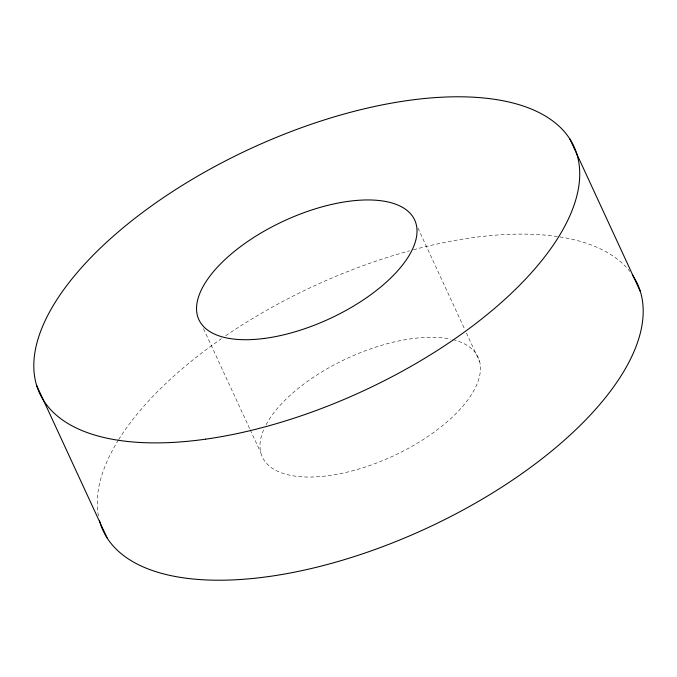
<?xml version="1.0" encoding="UTF-8"?>
<svg xmlns="http://www.w3.org/2000/svg" width="677" height="677" viewBox="0 0 677 677"><rect width="100%" height="100%" fill="white"/><g stroke="black" fill="none" stroke-linecap="round" stroke-linejoin="round"><path stroke-width="0.51" stroke-dasharray="3.38 2.54" d="M417.937 228.073L464.65 329.157M466.411 332.974L479.629 361.586M203.54 328.768L249.805 428.905M250.245 429.853L260.823 452.744M98.419 515.933A294.292 133.606 -24.8 0 1 118.162 440.456M118.687 439.601A294.292 133.606 -24.8 0 1 221.455 338.661M225.712 335.741A294.292 133.606 -24.8 0 1 409.5 250.82M413.486 249.737A294.292 133.606 -24.8 0 1 629.855 271.46M452.989 339.659A118.847 53.957 -24.8 0 1 394.31 455.469A118.847 53.957 -24.8 0 1 264.318 428.245M266.036 424.775A118.847 53.957 -24.8 0 1 450.789 339.152"/><path stroke-width="1.02" d="M569.882 139.022L640.374 291.584M36.626 385.416L107.118 537.978M632.233 274.693A294.292 133.606 -24.8 0 1 426.273 528.449A294.292 133.606 -24.8 0 1 99.536 520.833M205.613 439.17A294.292 133.606 -24.8 0 0 576.914 154.254A294.292 133.606 -24.8 0 0 137.786 216.09A294.292 133.606 -24.8 0 0 205.613 439.17M263.785 338.508A118.847 53.957 -24.8 0 0 416.177 224.256A118.847 53.957 -24.8 0 0 240.36 246.741A118.847 53.957 -24.8 0 0 263.785 338.508"/></g></svg>
